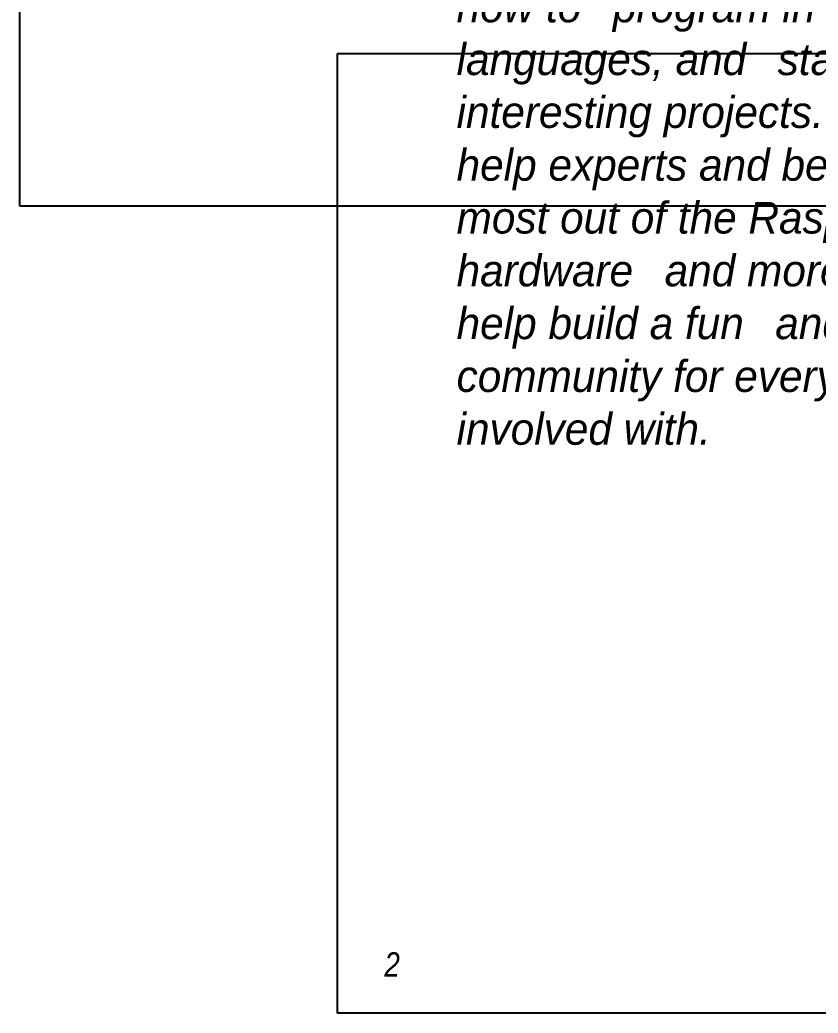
# Model space of a CAD drawing. Header units: millimetres. Extents: x -414 to 301, y -13 to 326.
# Drawn here: x -413.5 to -282.5, y 0 to 163 of the extents above; entities that cross this region are included whole.
import ezdxf

# ---------------------------------------------------------------- set-up
doc = ezdxf.new("R2010")
doc.units = ezdxf.units.MM
doc.layers.add('Images', color=7, linetype='Continuous')
doc.layers.add('Text', color=7, linetype='Continuous')
doc.styles.get("Standard").update_dxf_attribs({"font": 'arial.ttf'})
picture_1 = doc.add_image_def('image5.jpg', size_in_pixel=(1024, 768))
picture_2 = doc.add_image_def('image8.jpg', size_in_pixel=(1024, 768))

msp = doc.modelspace()

# ---------------------------------------------------------------- texts
at = {"layer": 'Text', "insert": (-341.82, 228.52), "char_height": 5.2, "attachment_point": 1}
msp.add_mtext_dynamic_manual_height_columns('{\\fGoudy Old Style|b0|i1|c0|p18;Over the coming issues, The MagPi will explore the exciting things that can be \\H1.8989x; \\H0.52661x;done with this very special computer.\\H1.5993x; \\H0.62528x;\\P\\H1.6642x; \\H0.6009x;\\PWe will introduce you to the various \\H1.6469x; \\H0.60719x;Raspberry Pi operating systems, how to \\H1.6833x; \\H0.59407x;program in a range of languages, and \\H1.6712x; \\H0.59838x;start your own interesting projects.  We \\H1.6402x; \\H0.60967x;aim to help experts and beginners get the \\H1.6549x; \\H0.60426x;most out of the Raspberry Pi hardware \\H1.6806x; \\H0.59502x;and more importantly help build a fun \\H1.6721x; \\H0.59807x;and friendly community for everyone to \\H1.6749x; \\H0.59705x;get involved with.\\H1.674x; }', width=110.8087, gutter_width=12.5, heights=[0], dxfattribs=at)
at = {"layer": 'Text', "color": 255, "insert": (-361.37, 10), "char_height": 4, "attachment_point": 1}
msp.add_mtext_dynamic_manual_height_columns('\\pi7.6944;{\\fArial Narrow|b0|i1|c0|p34;\\C43;2}', width=10, gutter_width=12.5, heights=[0], dxfattribs=at)

# ---------------------------------------------------------------- pictures from other files: only their frames are drawn
at = {"layer": 'Images'}
image = msp.add_image(picture_2, insert=(-413.53, 132.45), size_in_units=(258.17, 193.63), dxfattribs=dict(at, brightness=90, contrast=41))
image.dxf.flags = 7
image = msp.add_image(picture_1, insert=(-361.37, 0), size_in_units=(210, 157.5), dxfattribs=dict(at, brightness=99, contrast=72))
image.dxf.flags = 7

doc.saveas('drawing.dxf')
